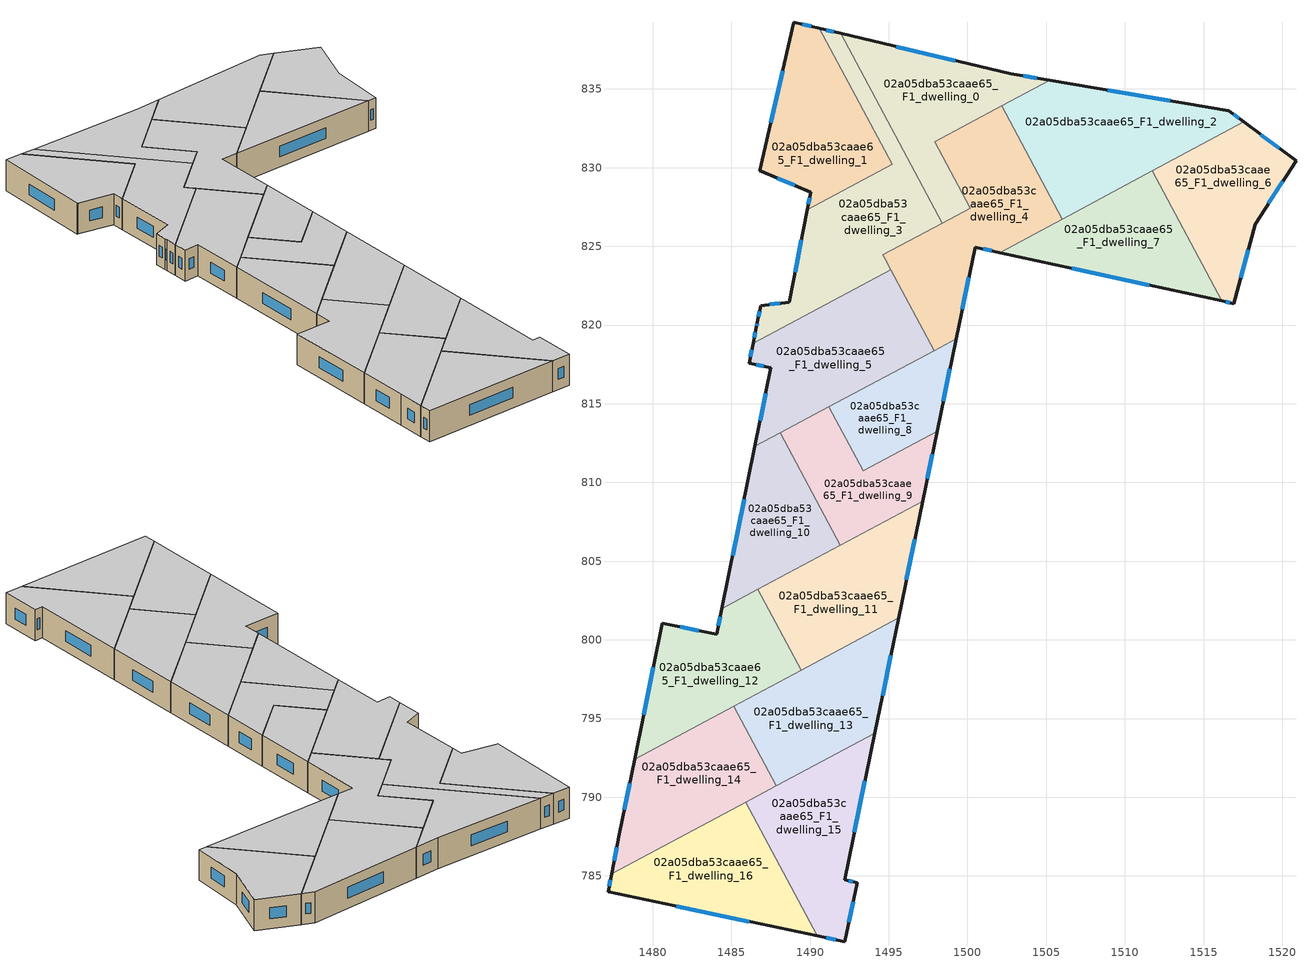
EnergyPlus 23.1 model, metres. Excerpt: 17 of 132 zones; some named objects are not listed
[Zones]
02a05dba53caae65_F1_dwelling_0
 floor to 02a05dba53caae65_F0_dwelling_0 (EU_floor_Construction): 1505.22,835.55 1497.92,831.65 1500.18,827.42 1498.4,826.47 1491.95,838.53 1502.76,835.96 z3
 wall outside (EU_wall_Construction): 1505.22,835.55 1502.76,835.96 1491.95,838.53 z3:6
 wall to 02a05dba53caae65_F1_dwelling_4 (EU_wall_Construction): 1498.4,826.47 1500.18,827.42 1497.92,831.65 1502.18,833.92 z3:6
 wall to 02a05dba53caae65_F1_dwelling_3 (EU_wall_Construction): 1491.95,838.53 1498.4,826.47 z3:6
 wall to 02a05dba53caae65_F1_dwelling_2 (EU_wall_Construction): 1502.18,833.92 1505.22,835.55 z3:6
 window (EU_Window_Construction): 1504.42,835.68 1503.56,835.83 / 1499.24,836.8 1495.46,837.69 z3.98:5.02
 ceiling to 02a05dba53caae65_F2_dwelling_0 (EU_floor_Construction): 1500.18,827.42 1497.92,831.65 1505.22,835.55 1502.76,835.96 1491.95,838.53 1498.4,826.47 z6
02a05dba53caae65_F1_dwelling_1
 floor to 02a05dba53caae65_F0_dwelling_1 (EU_floor_Construction): 1490.6,838.85 1495.22,830.21 1489.82,827.32 1490.05,828.44 1486.9,829.76 1486.82,829.79 1488.97,839.23 z3
 wall outside (EU_wall_Construction): 1490.6,838.85 1488.97,839.23 1486.82,829.79 1486.9,829.76 1490.05,828.44 1489.82,827.32 z3:6
 wall to 02a05dba53caae65_F1_dwelling_3 (EU_wall_Construction): 1489.82,827.32 1495.22,830.21 1490.6,838.85 z3:6
 window (EU_Window_Construction): 1489.97,828.08 1489.9,827.68 / 1487.93,829.33 1489.02,828.87 / 1488.27,836.16 1487.52,832.86 / 1490.07,838.97 1489.5,839.11 z3.98:5.02
 ceiling to 02a05dba53caae65_F2_dwelling_1 (EU_floor_Construction): 1495.22,830.21 1490.6,838.85 1488.97,839.23 1486.82,829.79 1486.9,829.76 1490.05,828.44 1489.82,827.32 z6
02a05dba53caae65_F1_dwelling_10
 floor to 02a05dba53caae65_F0_dwelling_10 (EU_floor_Construction): 1488.1,813.15 1491.92,806.01 1484.4,801.98 1486.49,812.29 z3
 wall outside (EU_wall_Construction): 1486.49,812.29 1484.4,801.98 z3:6
 wall to 02a05dba53caae65_F1_dwelling_9 (EU_wall_Construction): 1491.92,806.01 1488.1,813.15 z3:6
 wall to 02a05dba53caae65_F1_dwelling_11 (EU_wall_Construction): 1486.69,803.21 1491.92,806.01 z3:6
 wall to 02a05dba53caae65_F1_dwelling_5 (EU_wall_Construction): 1488.1,813.15 1486.49,812.29 z3:6
 wall to 02a05dba53caae65_F1_dwelling_12 (EU_wall_Construction): 1484.4,801.98 1486.69,803.21 z3:6
 window (EU_Window_Construction): 1485.81,808.94 1485.08,805.33 z3.98:5.02
 ceiling to 02a05dba53caae65_F2_dwelling_10 (EU_floor_Construction): 1491.92,806.01 1488.1,813.15 1486.49,812.29 1484.4,801.98 z6
02a05dba53caae65_F1_dwelling_11
 floor to 02a05dba53caae65_F0_dwelling_11 (EU_floor_Construction): 1497.16,808.81 1495.63,801.39 1489.43,798.08 1486.69,803.21 z3
 wall outside (EU_wall_Construction): 1495.63,801.39 1497.16,808.81 z3:6
 wall to 02a05dba53caae65_F1_dwelling_12 (EU_wall_Construction): 1486.69,803.21 1489.43,798.08 z3:6
 wall to 02a05dba53caae65_F1_dwelling_13 (EU_wall_Construction): 1489.43,798.08 1495.63,801.39 z3:6
 wall to 02a05dba53caae65_F1_dwelling_9 (EU_wall_Construction): 1497.16,808.81 1491.92,806.01 z3:6
 window (EU_Window_Construction): 1496.13,803.81 1496.66,806.4 z3.98:5.02
 ceiling to 02a05dba53caae65_F2_dwelling_11 (EU_floor_Construction): 1495.63,801.39 1497.16,808.81 1486.69,803.21 1489.43,798.08 z6
02a05dba53caae65_F1_dwelling_12
 floor to 02a05dba53caae65_F0_dwelling_12 (EU_floor_Construction): 1486.69,803.21 1489.43,798.08 1478.87,792.43 1480.63,801.07 1484.07,800.37 1484.4,801.98 z3
 wall outside (EU_wall_Construction): 1484.4,801.98 1484.07,800.37 1480.63,801.07 1478.87,792.43 z3:6
 wall to 02a05dba53caae65_F1_dwelling_14 (EU_wall_Construction): 1478.87,792.43 1485.15,795.79 z3:6
 wall to 02a05dba53caae65_F1_dwelling_13 (EU_wall_Construction): 1485.15,795.79 1489.43,798.08 z3:6
 window (EU_Window_Construction): 1482.95,800.59 1481.74,800.84 / 1484.29,801.46 1484.17,800.89 / 1480.05,798.26 1479.44,795.24 z3.98:5.02
 ceiling to 02a05dba53caae65_F2_dwelling_12 (EU_floor_Construction): 1489.43,798.08 1486.69,803.21 1484.4,801.98 1484.07,800.37 1480.63,801.07 1478.87,792.43 z6
02a05dba53caae65_F1_dwelling_13
 floor to 02a05dba53caae65_F0_dwelling_13 (EU_floor_Construction): 1495.63,801.39 1494.12,794.08 1487.85,790.73 1485.15,795.79 z3
 wall outside (EU_wall_Construction): 1494.12,794.08 1495.63,801.39 z3:6
 wall to 02a05dba53caae65_F1_dwelling_14 (EU_wall_Construction): 1485.15,795.79 1487.85,790.73 z3:6
 wall to 02a05dba53caae65_F1_dwelling_15 (EU_wall_Construction): 1487.85,790.73 1494.12,794.08 z3:6
 window (EU_Window_Construction): 1494.61,796.46 1495.14,799.02 z3.98:5.02
 ceiling to 02a05dba53caae65_F2_dwelling_13 (EU_floor_Construction): 1494.12,794.08 1495.63,801.39 1485.15,795.79 1487.85,790.73 z6
02a05dba53caae65_F1_dwelling_14
 floor to 02a05dba53caae65_F0_dwelling_14 (EU_floor_Construction): 1485.15,795.79 1487.85,790.73 1477.39,785.13 1477.9,787.66 1478.87,792.43 z3
 wall outside (EU_wall_Construction): 1478.87,792.43 1477.9,787.66 1477.39,785.13 z3:6
 wall to 02a05dba53caae65_F1_dwelling_16 (EU_wall_Construction): 1477.39,785.13 1485.91,789.69 z3:6
 wall to 02a05dba53caae65_F1_dwelling_15 (EU_wall_Construction): 1485.91,789.69 1487.85,790.73 z3:6
 window (EU_Window_Construction): 1477.73,786.84 1477.56,785.95 / 1478.55,790.88 1478.21,789.21 z3.98:5.02
 ceiling to 02a05dba53caae65_F2_dwelling_14 (EU_floor_Construction): 1487.85,790.73 1485.15,795.79 1478.87,792.43 1477.9,787.66 1477.39,785.13 z6
02a05dba53caae65_F1_dwelling_15
 floor to 02a05dba53caae65_F0_dwelling_15 (EU_floor_Construction): 1494.12,794.08 1492.2,784.75 1492.99,784.58 1492.21,780.83 1490.46,781.19 1485.91,789.69 z3
 wall outside (EU_wall_Construction): 1490.46,781.19 1492.21,780.83 1492.99,784.58 1492.2,784.75 1494.12,794.08 z3:6
 wall to 02a05dba53caae65_F1_dwelling_16 (EU_wall_Construction): 1485.91,789.69 1490.46,781.19 z3:6
 window (EU_Window_Construction): 1492.73,784.64 1492.45,784.7 / 1492.46,782.05 1492.73,783.36 / 1491.03,781.07 1491.64,780.95 / 1492.82,787.79 1493.49,791.05 z3.98:5.02
 ceiling to 02a05dba53caae65_F2_dwelling_15 (EU_floor_Construction): 1492.21,780.83 1492.99,784.58 1492.2,784.75 1494.12,794.08 1485.91,789.69 1490.46,781.19 z6
02a05dba53caae65_F1_dwelling_16
 floor to 02a05dba53caae65_F0_dwelling_16 (EU_floor_Construction): 1485.91,789.69 1490.46,781.19 1477.17,783.99 1477.39,785.13 z3
 wall outside (EU_wall_Construction): 1477.39,785.13 1477.17,783.99 1490.46,781.19 z3:6
 window (EU_Window_Construction): 1481.49,783.08 1486.14,782.1 / 1477.32,784.76 1477.24,784.36 z3.98:5.02
 ceiling to 02a05dba53caae65_F2_dwelling_16 (EU_floor_Construction): 1490.46,781.19 1485.91,789.69 1477.39,785.13 1477.17,783.99 z6
02a05dba53caae65_F1_dwelling_2
 floor to 02a05dba53caae65_F0_dwelling_2 (EU_floor_Construction): 1516.61,833.62 1517.57,832.91 1506.02,826.73 1502.18,833.92 1505.22,835.55 z3
 wall outside (EU_wall_Construction): 1517.57,832.91 1516.61,833.62 1505.22,835.55 z3:6
 wall to 02a05dba53caae65_F1_dwelling_4 (EU_wall_Construction): 1502.18,833.92 1506.02,826.73 z3:6
 wall to 02a05dba53caae65_F1_dwelling_6 (EU_wall_Construction): 1511.74,829.79 1517.57,832.91 z3:6
 wall to 02a05dba53caae65_F1_dwelling_7 (EU_wall_Construction): 1506.02,826.73 1511.74,829.79 z3:6
 window (EU_Window_Construction): 1512.9,834.25 1508.92,834.92 / 1517.25,833.14 1516.92,833.39 z3.98:5.02
 ceiling to 02a05dba53caae65_F2_dwelling_2 (EU_floor_Construction): 1517.57,832.91 1516.61,833.62 1505.22,835.55 1502.18,833.92 1506.02,826.73 z6
02a05dba53caae65_F1_dwelling_3
 floor to 02a05dba53caae65_F0_dwelling_3 (EU_floor_Construction): 1491.95,838.53 1498.4,826.47 1494.63,824.45 1494.75,824.23 1495.13,823.53 1486.38,818.85 1486.59,819.87 1486.65,820.18 1486.87,821.24 1488.68,821.46 1489.82,827.32 1495.22,830.21 1490.6,838.85 z3
 wall outside (EU_wall_Construction): 1489.82,827.32 1488.68,821.46 1486.87,821.24 1486.65,820.18 1486.59,819.87 1486.38,818.85 / 1491.95,838.53 1490.6,838.85 z3:6
 wall to 02a05dba53caae65_F1_dwelling_5 (EU_wall_Construction): 1486.38,818.85 1495.13,823.53 z3:6
 wall to 02a05dba53caae65_F1_dwelling_4 (EU_wall_Construction): 1495.13,823.53 1494.75,824.23 1494.63,824.45 1498.4,826.47 z3:6
 window (EU_Window_Construction): 1486.63,820.08 1486.61,819.97 / 1486.8,820.89 1486.72,820.53 / 1488.09,821.39 1487.45,821.31 / 1489.45,825.41 1489.05,823.37 / 1491.51,838.63 1491.04,838.74 / 1486.52,819.54 1486.45,819.18 z3.98:5.02
 ceiling to 02a05dba53caae65_F2_dwelling_3 (EU_floor_Construction): 1495.13,823.53 1494.75,824.23 1494.63,824.45 1498.4,826.47 1491.95,838.53 1490.6,838.85 1495.22,830.21 1489.82,827.32 1488.68,821.46 1486.87,821.24 1486.65,820.18 1486.59,819.87 1486.38,818.85 z6
02a05dba53caae65_F1_dwelling_4
 floor to 02a05dba53caae65_F0_dwelling_4 (EU_floor_Construction): 1502.18,833.92 1506.02,826.73 1502.04,824.61 1500.49,824.94 1499.29,819.13 1497.88,818.38 1494.63,824.45 1500.18,827.42 1497.92,831.65 z3
 wall outside (EU_wall_Construction): 1499.29,819.13 1500.49,824.94 1502.04,824.61 z3:6
 wall to 02a05dba53caae65_F1_dwelling_7 (EU_wall_Construction): 1502.04,824.61 1506.02,826.73 z3:6
 wall to 02a05dba53caae65_F1_dwelling_8 (EU_wall_Construction): 1497.88,818.38 1499.29,819.13 z3:6
 wall to 02a05dba53caae65_F1_dwelling_5 (EU_wall_Construction): 1495.13,823.53 1497.88,818.38 z3:6
 window (EU_Window_Construction): 1500.99,824.83 1501.54,824.72 / 1499.68,821.02 1500.1,823.05 z3.98:5.02
 ceiling to 02a05dba53caae65_F2_dwelling_4 (EU_floor_Construction): 1499.29,819.13 1500.49,824.94 1502.04,824.61 1506.02,826.73 1502.18,833.92 1497.92,831.65 1500.18,827.42 1494.63,824.45 1497.88,818.38 z6
02a05dba53caae65_F1_dwelling_5
 floor to 02a05dba53caae65_F0_dwelling_5 (EU_floor_Construction): 1495.13,823.53 1497.88,818.38 1486.49,812.29 1487.52,817.29 1486.13,817.58 1486.38,818.85 z3
 wall outside (EU_wall_Construction): 1486.38,818.85 1486.13,817.58 1487.52,817.29 1486.49,812.29 z3:6
 wall to 02a05dba53caae65_F1_dwelling_9 (EU_wall_Construction): 1488.1,813.15 1491.2,814.8 z3:6
 wall to 02a05dba53caae65_F1_dwelling_8 (EU_wall_Construction): 1491.2,814.8 1497.88,818.38 z3:6
 window (EU_Window_Construction): 1487.18,815.67 1486.83,813.92 / 1486.58,817.48 1487.06,817.39 / 1486.3,818.43 1486.21,817.99 z3.98:5.02
 ceiling to 02a05dba53caae65_F2_dwelling_5 (EU_floor_Construction): 1497.88,818.38 1495.13,823.53 1486.38,818.85 1486.13,817.58 1487.52,817.29 1486.49,812.29 z6
02a05dba53caae65_F1_dwelling_6
 floor to 02a05dba53caae65_F0_dwelling_6 (EU_floor_Construction): 1520.88,830.44 1518.28,826.41 1516.93,821.36 1516.16,821.53 1511.74,829.79 1517.57,832.91 z3
 wall outside (EU_wall_Construction): 1516.16,821.53 1516.93,821.36 1518.28,826.41 1520.88,830.44 1517.57,832.91 z3:6
 wall to 02a05dba53caae65_F1_dwelling_7 (EU_wall_Construction): 1511.74,829.79 1516.16,821.53 z3:6
 window (EU_Window_Construction): 1519.12,827.72 1520.03,829.13 / 1517.37,823.01 1517.84,824.77 / 1516.41,821.48 1516.68,821.42 / 1519.8,831.25 1518.64,832.11 z3.98:5.02
 ceiling to 02a05dba53caae65_F2_dwelling_6 (EU_floor_Construction): 1516.93,821.36 1518.28,826.41 1520.88,830.44 1517.57,832.91 1511.74,829.79 1516.16,821.53 z6
02a05dba53caae65_F1_dwelling_7
 floor to 02a05dba53caae65_F0_dwelling_7 (EU_floor_Construction): 1511.74,829.79 1516.16,821.53 1502.04,824.61 z3
 wall outside (EU_wall_Construction): 1502.04,824.61 1516.16,821.53 z3:6
 window (EU_Window_Construction): 1506.63,823.61 1511.57,822.53 z3.98:5.02
 ceiling to 02a05dba53caae65_F2_dwelling_7 (EU_floor_Construction): 1516.16,821.53 1511.74,829.79 1502.04,824.61 z6
02a05dba53caae65_F1_dwelling_8
 floor to 02a05dba53caae65_F0_dwelling_8 (EU_floor_Construction): 1499.29,819.13 1498.07,813.24 1493.38,810.73 1491.2,814.8 z3
 wall outside (EU_wall_Construction): 1498.07,813.24 1499.29,819.13 z3:6
 wall to 02a05dba53caae65_F1_dwelling_9 (EU_wall_Construction): 1491.2,814.8 1493.38,810.73 1498.07,813.24 z3:6
 window (EU_Window_Construction): 1498.47,815.16 1498.89,817.21 z3.98:5.02
 ceiling to 02a05dba53caae65_F2_dwelling_8 (EU_floor_Construction): 1498.07,813.24 1499.29,819.13 1491.2,814.8 1493.38,810.73 z6
02a05dba53caae65_F1_dwelling_9
 floor to 02a05dba53caae65_F0_dwelling_9 (EU_floor_Construction): 1498.07,813.24 1497.16,808.81 1491.92,806.01 1488.1,813.15 1491.2,814.8 1493.38,810.73 z3
 wall outside (EU_wall_Construction): 1497.16,808.81 1498.07,813.24 z3:6
 window (EU_Window_Construction): 1497.46,810.25 1497.78,811.8 z3.98:5.02
 ceiling to 02a05dba53caae65_F2_dwelling_9 (EU_floor_Construction): 1497.16,808.81 1498.07,813.24 1493.38,810.73 1491.2,814.8 1488.1,813.15 1491.92,806.01 z6
[Building]
EU S2 Campaign: North Axis=0; Terrain=City; Solar Distribution=FullExterior
[Site:Location]
Bologna: Latitude=44.5; Longitude=11.25; Time Zone=1; Elevation=37
[SizingPeriod:WeatherFileDays]
AnnualSizingPeriod: Begin Month=1; Begin Day of Month=1; End Month=12; End Day of Month=31; Day of Week for Start Day=Monday; Use Weather File Daylight Saving Period=No; Use Weather File Rain and Snow Indicators=No
[MATERIAL]
EU_InternalMass_Material: Roughness=MediumRough; Thickness=0.1; Conductivity=1; Density=1800; Specific Heat=900; Thermal Absorptance=0.9; Solar Absorptance=0.7; Visible Absorptance=0.7
[MATERIAL:NOMASS] Roughness=MediumRough; Thermal Absorptance=0.9; Solar Absorptance=0.7; Visible Absorptance=0.7
Name | Thermal Resistance
EU_wall_NoMass | 0.905828
EU_floor_NoMass | 0.67114
[WINDOWMATERIAL:SIMPLEGLAZINGSYSTEM]
EU_Window_SimpleGlazing: UFactor=4.52486; Solar Heat Gain Coefficient=0.85; Visible Transmittance=0.85
[CONSTRUCTION]
EU_wall_Construction: EU_wall_NoMass
EU_floor_Construction: EU_floor_NoMass
EU_Window_Construction: EU_Window_SimpleGlazing
EU_InternalMass_Construction: EU_InternalMass_Material
[ZONE] Type=1; Multiplier=1; Ceiling Height=autocalculate; Floor Area=autocalculate; Part of Total Floor Area=Yes
Name | Volume
02a05dba53caae65_F1_dwelling_0 | 163.488
02a05dba53caae65_F1_dwelling_1 | 163.472
02a05dba53caae65_F1_dwelling_10 | 125.77
02a05dba53caae65_F1_dwelling_11 | 164.9
02a05dba53caae65_F1_dwelling_12 | 164.905
02a05dba53caae65_F1_dwelling_13 | 163.485
02a05dba53caae65_F1_dwelling_14 | 163.496
02a05dba53caae65_F1_dwelling_15 | 163.509
02a05dba53caae65_F1_dwelling_16 | 163.503
02a05dba53caae65_F1_dwelling_2 | 211.689
02a05dba53caae65_F1_dwelling_3 | 193.388
02a05dba53caae65_F1_dwelling_4 | 210.74
02a05dba53caae65_F1_dwelling_5 | 191.827
02a05dba53caae65_F1_dwelling_6 | 154.514
02a05dba53caae65_F1_dwelling_7 | 154.508
02a05dba53caae65_F1_dwelling_8 | 100.388
02a05dba53caae65_F1_dwelling_9 | 125.748
[INTERNALMASS] Construction=EU_InternalMass_Construction
Name | Zone or ZoneList | Surface Area
02a05dba53caae65_F1_dwelling_0_EU_InternalMass | 02a05dba53caae65_F1_dwelling_0 | 54.4953
02a05dba53caae65_F1_dwelling_1_EU_InternalMass | 02a05dba53caae65_F1_dwelling_1 | 54.4906
02a05dba53caae65_F1_dwelling_2_EU_InternalMass | 02a05dba53caae65_F1_dwelling_2 | 70.5624
02a05dba53caae65_F1_dwelling_3_EU_InternalMass | 02a05dba53caae65_F1_dwelling_3 | 64.4589
02a05dba53caae65_F1_dwelling_4_EU_InternalMass | 02a05dba53caae65_F1_dwelling_4 | 70.2436
02a05dba53caae65_F1_dwelling_5_EU_InternalMass | 02a05dba53caae65_F1_dwelling_5 | 63.9511
02a05dba53caae65_F1_dwelling_6_EU_InternalMass | 02a05dba53caae65_F1_dwelling_6 | 51.5043
02a05dba53caae65_F1_dwelling_7_EU_InternalMass | 02a05dba53caae65_F1_dwelling_7 | 51.5022
02a05dba53caae65_F1_dwelling_8_EU_InternalMass | 02a05dba53caae65_F1_dwelling_8 | 33.4631
02a05dba53caae65_F1_dwelling_9_EU_InternalMass | 02a05dba53caae65_F1_dwelling_9 | 41.9158
02a05dba53caae65_F1_dwelling_10_EU_InternalMass | 02a05dba53caae65_F1_dwelling_10 | 41.9231
02a05dba53caae65_F1_dwelling_11_EU_InternalMass | 02a05dba53caae65_F1_dwelling_11 | 54.9668
02a05dba53caae65_F1_dwelling_12_EU_InternalMass | 02a05dba53caae65_F1_dwelling_12 | 54.9671
02a05dba53caae65_F1_dwelling_13_EU_InternalMass | 02a05dba53caae65_F1_dwelling_13 | 54.4957
02a05dba53caae65_F1_dwelling_14_EU_InternalMass | 02a05dba53caae65_F1_dwelling_14 | 54.4978
02a05dba53caae65_F1_dwelling_15_EU_InternalMass | 02a05dba53caae65_F1_dwelling_15 | 54.5027
02a05dba53caae65_F1_dwelling_16_EU_InternalMass | 02a05dba53caae65_F1_dwelling_16 | 54.5031
[OTHEREQUIPMENT] Fuel Type=Electricity; Design Level Calculation Method=Watts/Area; Power per Zone Floor Area=1; Fraction Latent=0; Fraction Radiant=0; Fraction Lost=0; Carbon Dioxide Generation Rate=0; EndUse Subcategory=EU_Step8_InternalGains
Name | Zone or ZoneList or Space or SpaceList | Schedule
EU_Step8_InternalGain_02a05dba53caae65_F1_dwelling_0_f000 | 02a05dba53caae65_F1_dwelling_0 | EU_Step8_GainSchedule_02a05dba53caae65_F1_dwelling_0_f000
EU_Step8_InternalGain_02a05dba53caae65_F1_dwelling_1_f000 | 02a05dba53caae65_F1_dwelling_1 | EU_Step8_GainSchedule_02a05dba53caae65_F1_dwelling_1_f000
EU_Step8_InternalGain_02a05dba53caae65_F1_dwelling_2_f000 | 02a05dba53caae65_F1_dwelling_2 | EU_Step8_GainSchedule_02a05dba53caae65_F1_dwelling_2_f000
EU_Step8_InternalGain_02a05dba53caae65_F1_dwelling_3_f000 | 02a05dba53caae65_F1_dwelling_3 | EU_Step8_GainSchedule_02a05dba53caae65_F1_dwelling_3_f000
EU_Step8_InternalGain_02a05dba53caae65_F1_dwelling_4_f000 | 02a05dba53caae65_F1_dwelling_4 | EU_Step8_GainSchedule_02a05dba53caae65_F1_dwelling_4_f000
EU_Step8_InternalGain_02a05dba53caae65_F1_dwelling_5_f000 | 02a05dba53caae65_F1_dwelling_5 | EU_Step8_GainSchedule_02a05dba53caae65_F1_dwelling_5_f000
EU_Step8_InternalGain_02a05dba53caae65_F1_dwelling_6_f000 | 02a05dba53caae65_F1_dwelling_6 | EU_Step8_GainSchedule_02a05dba53caae65_F1_dwelling_6_f000
EU_Step8_InternalGain_02a05dba53caae65_F1_dwelling_7_f000 | 02a05dba53caae65_F1_dwelling_7 | EU_Step8_GainSchedule_02a05dba53caae65_F1_dwelling_7_f000
EU_Step8_InternalGain_02a05dba53caae65_F1_dwelling_8_f000 | 02a05dba53caae65_F1_dwelling_8 | EU_Step8_GainSchedule_02a05dba53caae65_F1_dwelling_8_f000
EU_Step8_InternalGain_02a05dba53caae65_F1_dwelling_9_f000 | 02a05dba53caae65_F1_dwelling_9 | EU_Step8_GainSchedule_02a05dba53caae65_F1_dwelling_9_f000
EU_Step8_InternalGain_02a05dba53caae65_F1_dwelling_10_f000 | 02a05dba53caae65_F1_dwelling_10 | EU_Step8_GainSchedule_02a05dba53caae65_F1_dwelling_10_f000
EU_Step8_InternalGain_02a05dba53caae65_F1_dwelling_11_f000 | 02a05dba53caae65_F1_dwelling_11 | EU_Step8_GainSchedule_02a05dba53caae65_F1_dwelling_11_f000
EU_Step8_InternalGain_02a05dba53caae65_F1_dwelling_12_f000 | 02a05dba53caae65_F1_dwelling_12 | EU_Step8_GainSchedule_02a05dba53caae65_F1_dwelling_12_f000
EU_Step8_InternalGain_02a05dba53caae65_F1_dwelling_13_f000 | 02a05dba53caae65_F1_dwelling_13 | EU_Step8_GainSchedule_02a05dba53caae65_F1_dwelling_13_f000
EU_Step8_InternalGain_02a05dba53caae65_F1_dwelling_14_f000 | 02a05dba53caae65_F1_dwelling_14 | EU_Step8_GainSchedule_02a05dba53caae65_F1_dwelling_14_f000
EU_Step8_InternalGain_02a05dba53caae65_F1_dwelling_15_f000 | 02a05dba53caae65_F1_dwelling_15 | EU_Step8_GainSchedule_02a05dba53caae65_F1_dwelling_15_f000
EU_Step8_InternalGain_02a05dba53caae65_F1_dwelling_16_f000 | 02a05dba53caae65_F1_dwelling_16 | EU_Step8_GainSchedule_02a05dba53caae65_F1_dwelling_16_f000
[ZONEVENTILATION:DESIGNFLOWRATE] Schedule=EU_AlwaysOn; Design Flow Rate Calculation Method=AirChanges/Hour; Air Changes per Hour=0.73129; Ventilation Type=Natural; Fan Pressure Rise=0; Fan Total Efficiency=1; Constant Term Coefficient=1; Temperature Term Coefficient=0; Velocity Term Coefficient=0; Velocity Squared Term Coefficient=0; Minimum Indoor Temperature=-100; Maximum Indoor Temperature=100; Delta Temperature=-100; Minimum Outdoor Temperature=-100; Maximum Outdoor Temperature=100; Maximum Wind Speed=40
Name | Zone or ZoneList or Space or SpaceList
EU_ConstantAir_02a05dba53caae65_F1_dwelling_0 | 02a05dba53caae65_F1_dwelling_0
EU_ConstantAir_02a05dba53caae65_F1_dwelling_1 | 02a05dba53caae65_F1_dwelling_1
EU_ConstantAir_02a05dba53caae65_F1_dwelling_2 | 02a05dba53caae65_F1_dwelling_2
EU_ConstantAir_02a05dba53caae65_F1_dwelling_3 | 02a05dba53caae65_F1_dwelling_3
EU_ConstantAir_02a05dba53caae65_F1_dwelling_4 | 02a05dba53caae65_F1_dwelling_4
EU_ConstantAir_02a05dba53caae65_F1_dwelling_5 | 02a05dba53caae65_F1_dwelling_5
EU_ConstantAir_02a05dba53caae65_F1_dwelling_6 | 02a05dba53caae65_F1_dwelling_6
EU_ConstantAir_02a05dba53caae65_F1_dwelling_7 | 02a05dba53caae65_F1_dwelling_7
EU_ConstantAir_02a05dba53caae65_F1_dwelling_8 | 02a05dba53caae65_F1_dwelling_8
EU_ConstantAir_02a05dba53caae65_F1_dwelling_9 | 02a05dba53caae65_F1_dwelling_9
EU_ConstantAir_02a05dba53caae65_F1_dwelling_10 | 02a05dba53caae65_F1_dwelling_10
EU_ConstantAir_02a05dba53caae65_F1_dwelling_11 | 02a05dba53caae65_F1_dwelling_11
EU_ConstantAir_02a05dba53caae65_F1_dwelling_12 | 02a05dba53caae65_F1_dwelling_12
EU_ConstantAir_02a05dba53caae65_F1_dwelling_13 | 02a05dba53caae65_F1_dwelling_13
EU_ConstantAir_02a05dba53caae65_F1_dwelling_14 | 02a05dba53caae65_F1_dwelling_14
EU_ConstantAir_02a05dba53caae65_F1_dwelling_15 | 02a05dba53caae65_F1_dwelling_15
EU_ConstantAir_02a05dba53caae65_F1_dwelling_16 | 02a05dba53caae65_F1_dwelling_16
[HVACTEMPLATE:ZONE:IDEALLOADSAIRSYSTEM] System Availability Schedule=EU_AlwaysOn; Maximum Heating Supply Air Temperature=50; Minimum Cooling Supply Air Temperature=13; Maximum Heating Supply Air Humidity Ratio=0.0156; Minimum Cooling Supply Air Humidity Ratio=0.0077; Heating Limit=NoLimit; Cooling Limit=NoLimit; Heating Availability Schedule=EU_AlwaysOn; Cooling Availability Schedule=EU_CoolingOff; Dehumidification Control Type=ConstantSensibleHeatRatio; Cooling Sensible Heat Ratio=0.7; Dehumidification Setpoint=60; Humidification Control Type=None; Humidification Setpoint=30; Outdoor Air Method=None; Outdoor Air Flow Rate per Person=0.00944; Outdoor Air Flow Rate per Zone Floor Area=0; Outdoor Air Flow Rate per Zone=0; Demand Controlled Ventilation Type=None; Outdoor Air Economizer Type=NoEconomizer; Heat Recovery Type=None; Sensible Heat Recovery Effectiveness=0.7; Latent Heat Recovery Effectiveness=0.65
Name | Template Thermostat
02a05dba53caae65_F1_dwelling_0 | EU_HeatOnly_02a05dba53caae65_F1_dwelling_0
02a05dba53caae65_F1_dwelling_1 | EU_HeatOnly_02a05dba53caae65_F1_dwelling_1
02a05dba53caae65_F1_dwelling_2 | EU_HeatOnly_02a05dba53caae65_F1_dwelling_2
02a05dba53caae65_F1_dwelling_3 | EU_HeatOnly_02a05dba53caae65_F1_dwelling_3
02a05dba53caae65_F1_dwelling_4 | EU_HeatOnly_02a05dba53caae65_F1_dwelling_4
02a05dba53caae65_F1_dwelling_5 | EU_HeatOnly_02a05dba53caae65_F1_dwelling_5
02a05dba53caae65_F1_dwelling_6 | EU_HeatOnly_02a05dba53caae65_F1_dwelling_6
02a05dba53caae65_F1_dwelling_7 | EU_HeatOnly_02a05dba53caae65_F1_dwelling_7
02a05dba53caae65_F1_dwelling_8 | EU_HeatOnly_02a05dba53caae65_F1_dwelling_8
02a05dba53caae65_F1_dwelling_9 | EU_HeatOnly_02a05dba53caae65_F1_dwelling_9
02a05dba53caae65_F1_dwelling_10 | EU_HeatOnly_02a05dba53caae65_F1_dwelling_10
02a05dba53caae65_F1_dwelling_11 | EU_HeatOnly_02a05dba53caae65_F1_dwelling_11
02a05dba53caae65_F1_dwelling_12 | EU_HeatOnly_02a05dba53caae65_F1_dwelling_12
02a05dba53caae65_F1_dwelling_13 | EU_HeatOnly_02a05dba53caae65_F1_dwelling_13
02a05dba53caae65_F1_dwelling_14 | EU_HeatOnly_02a05dba53caae65_F1_dwelling_14
02a05dba53caae65_F1_dwelling_15 | EU_HeatOnly_02a05dba53caae65_F1_dwelling_15
02a05dba53caae65_F1_dwelling_16 | EU_HeatOnly_02a05dba53caae65_F1_dwelling_16
[SIZING:ZONE] Zone Cooling Design Supply Air Temperature Input Method=SupplyAirTemperature; Zone Cooling Design Supply Air Temperature=13; Zone Heating Design Supply Air Temperature Input Method=SupplyAirTemperature; Zone Heating Design Supply Air Temperature=50; Zone Cooling Design Supply Air Humidity Ratio=0.008; Zone Heating Design Supply Air Humidity Ratio=0.008; Cooling Design Air Flow Method=DesignDay; Cooling Design Air Flow Rate=0; Cooling Minimum Air Flow per Zone Floor Area=0.000762; Cooling Minimum Air Flow=0; Cooling Minimum Air Flow Fraction=0.2; Heating Design Air Flow Method=DesignDay; Heating Design Air Flow Rate=0; Heating Maximum Air Flow per Zone Floor Area=0.002032; Heating Maximum Air Flow=0.141576; Heating Maximum Air Flow Fraction=0.3; Account for Dedicated Outdoor Air System=No; Dedicated Outdoor Air System Control Strategy=NeutralSupplyAir; Dedicated Outdoor Air Low Setpoint Temperature for Design=autosize; Dedicated Outdoor Air High Setpoint Temperature for Design=autosize; Zone Load Sizing Method=Sensible Load Only No Latent Load; Zone Latent Cooling Design Supply Air Humidity Ratio Input Method=HumidityRatioDifference; Zone Cooling Design Supply Air Humidity Ratio Difference=0.005; Zone Latent Heating Design Supply Air Humidity Ratio Input Method=HumidityRatioDifference; Zone Humidification Design Supply Air Humidity Ratio Difference=0.005
02a05dba53caae65_F1_dwelling_0; 02a05dba53caae65_F1_dwelling_1; 02a05dba53caae65_F1_dwelling_2; 02a05dba53caae65_F1_dwelling_3; 02a05dba53caae65_F1_dwelling_4; 02a05dba53caae65_F1_dwelling_5; 02a05dba53caae65_F1_dwelling_6; 02a05dba53caae65_F1_dwelling_7; 02a05dba53caae65_F1_dwelling_8; 02a05dba53caae65_F1_dwelling_9; 02a05dba53caae65_F1_dwelling_10; 02a05dba53caae65_F1_dwelling_11; 02a05dba53caae65_F1_dwelling_12; 02a05dba53caae65_F1_dwelling_13; 02a05dba53caae65_F1_dwelling_14; 02a05dba53caae65_F1_dwelling_15; 02a05dba53caae65_F1_dwelling_16
[SCHEDULE:CONSTANT]
Name | Hourly Value
EU_AlwaysOn | 1
EU_CoolingOff | 0
[SCHEDULE:FILE] Column Number=1; Rows to Skip at Top=0; Number of Hours of Data=8760; Column Separator=Comma; Interpolate to Timestep=No; Minutes per Item=60; Adjust Schedule for Daylight Savings=Yes
Name | File
EU_Step8_GainSchedule_02a05dba53caae65_F1_dwelling_0_f000 | ../../schedules/02a05dba53caae65/02a05dba53caae65_F1_dwelling_0_f000_gain.csv
EU_Step8_GainSchedule_02a05dba53caae65_F1_dwelling_1_f000 | ../../schedules/02a05dba53caae65/02a05dba53caae65_F1_dwelling_1_f000_gain.csv
EU_Step8_GainSchedule_02a05dba53caae65_F1_dwelling_2_f000 | ../../schedules/02a05dba53caae65/02a05dba53caae65_F1_dwelling_2_f000_gain.csv
EU_Step8_GainSchedule_02a05dba53caae65_F1_dwelling_3_f000 | ../../schedules/02a05dba53caae65/02a05dba53caae65_F1_dwelling_3_f000_gain.csv
EU_Step8_GainSchedule_02a05dba53caae65_F1_dwelling_4_f000 | ../../schedules/02a05dba53caae65/02a05dba53caae65_F1_dwelling_4_f000_gain.csv
EU_Step8_GainSchedule_02a05dba53caae65_F1_dwelling_5_f000 | ../../schedules/02a05dba53caae65/02a05dba53caae65_F1_dwelling_5_f000_gain.csv
EU_Step8_GainSchedule_02a05dba53caae65_F1_dwelling_6_f000 | ../../schedules/02a05dba53caae65/02a05dba53caae65_F1_dwelling_6_f000_gain.csv
EU_Step8_GainSchedule_02a05dba53caae65_F1_dwelling_7_f000 | ../../schedules/02a05dba53caae65/02a05dba53caae65_F1_dwelling_7_f000_gain.csv
EU_Step8_GainSchedule_02a05dba53caae65_F1_dwelling_8_f000 | ../../schedules/02a05dba53caae65/02a05dba53caae65_F1_dwelling_8_f000_gain.csv
EU_Step8_GainSchedule_02a05dba53caae65_F1_dwelling_9_f000 | ../../schedules/02a05dba53caae65/02a05dba53caae65_F1_dwelling_9_f000_gain.csv
EU_Step8_GainSchedule_02a05dba53caae65_F1_dwelling_10_f000 | ../../schedules/02a05dba53caae65/02a05dba53caae65_F1_dwelling_10_f000_gain.csv
EU_Step8_GainSchedule_02a05dba53caae65_F1_dwelling_11_f000 | ../../schedules/02a05dba53caae65/02a05dba53caae65_F1_dwelling_11_f000_gain.csv
EU_Step8_GainSchedule_02a05dba53caae65_F1_dwelling_12_f000 | ../../schedules/02a05dba53caae65/02a05dba53caae65_F1_dwelling_12_f000_gain.csv
EU_Step8_GainSchedule_02a05dba53caae65_F1_dwelling_13_f000 | ../../schedules/02a05dba53caae65/02a05dba53caae65_F1_dwelling_13_f000_gain.csv
EU_Step8_GainSchedule_02a05dba53caae65_F1_dwelling_14_f000 | ../../schedules/02a05dba53caae65/02a05dba53caae65_F1_dwelling_14_f000_gain.csv
EU_Step8_GainSchedule_02a05dba53caae65_F1_dwelling_15_f000 | ../../schedules/02a05dba53caae65/02a05dba53caae65_F1_dwelling_15_f000_gain.csv
EU_Step8_GainSchedule_02a05dba53caae65_F1_dwelling_16_f000 | ../../schedules/02a05dba53caae65/02a05dba53caae65_F1_dwelling_16_f000_gain.csv
